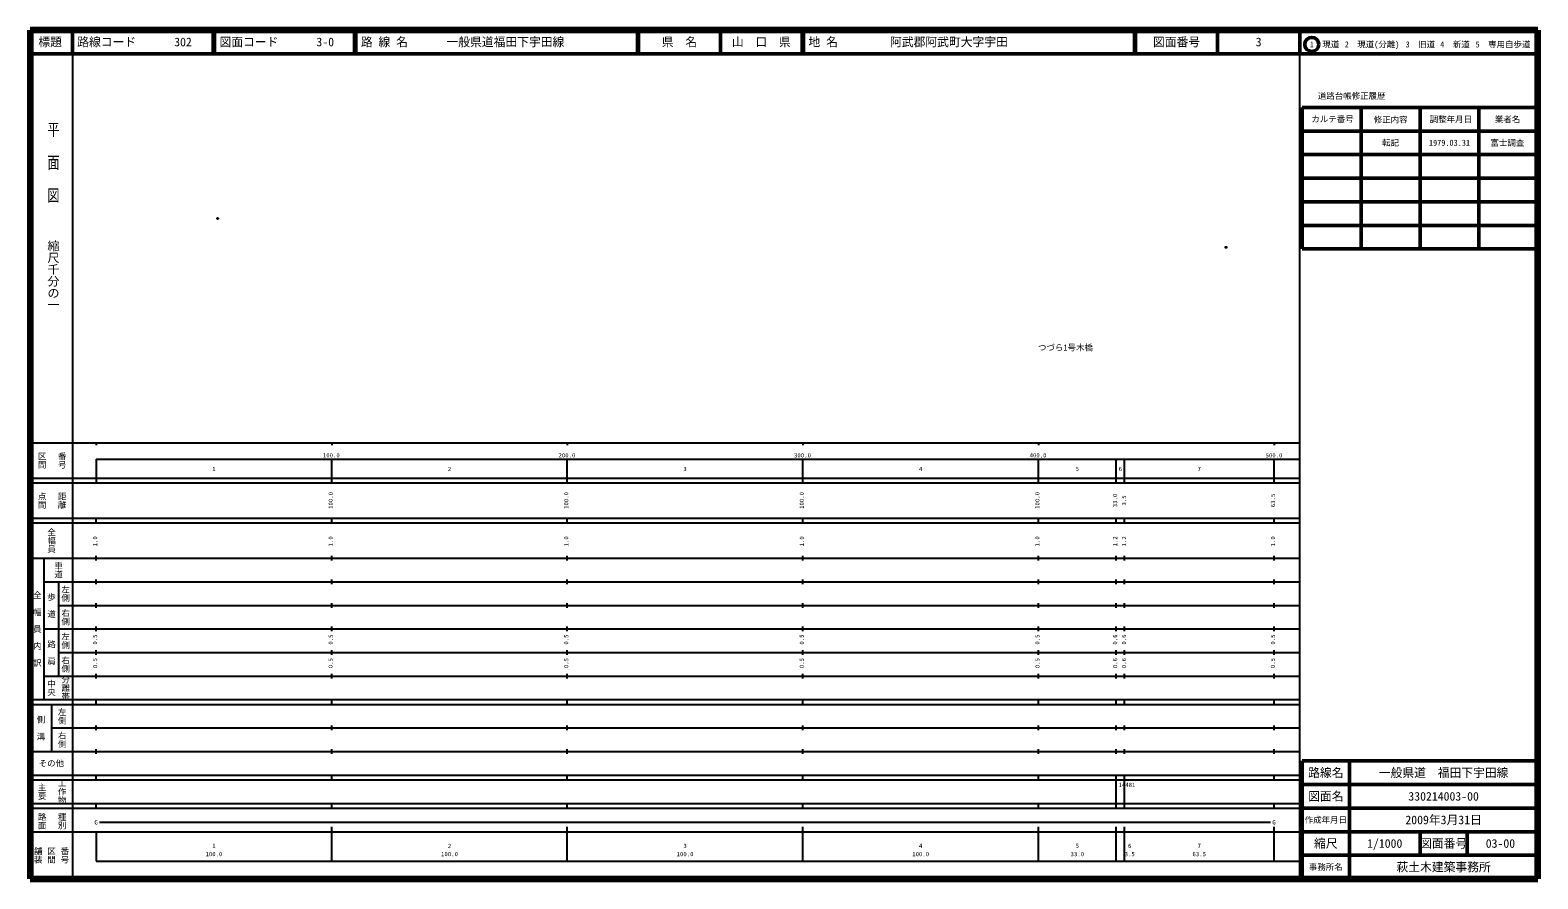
# Model space of a CAD drawing. Units: millimetres on the paper. Extents: x 40 to 680, y 20 to 380.
import ezdxf
from ezdxf.enums import TextEntityAlignment as Align

# ---------------------------------------------------------------- set-up
doc = ezdxf.new("R2010")
doc.units = ezdxf.units.MM
doc.header["$PDMODE"] = 32
doc.header["$PDSIZE"] = 0.5
doc.layers.add('M-OTRS', color=6, linetype='Continuous')
doc.layers.add('M-TTL-TXT', color=7, linetype='Continuous')
for name, color, linetype, lineweight in [('M-TTL', 2, 'Continuous', 140), ('M-TTL-BAND', 7, 'Continuous', 25), ('M-TTL-FRAM', 2, 'Continuous', 50), ('M-TTL-LINE', 7, 'Continuous', 50)]:
    doc.layers.add(name, color=color, linetype=linetype, lineweight=lineweight)
doc.styles.add('@ＭＳ ゴシック', font='')
doc.styles.add('ＭＳ ゴシック', font='')
doc.styles.get('@ＭＳ ゴシック').set_extended_font_data('@MS Gothic')
doc.styles.get('ＭＳ ゴシック').set_extended_font_data('MS Gothic')

msp = doc.modelspace()

# ---------------------------------------------------------------- linework, layer by layer
at = {"layer": 'M-OTRS'}
for p in [(119.571, 300.092), (547.6, 287.851)]:
    msp.add_point(p, dxfattribs=at)
at = {"layer": 'M-TTL'}
for p, q in [((40, 380), (40, 20)), ((680, 380), (40, 380)), ((680, 20), (680, 380)), ((40, 20), (680, 20))]:
    msp.add_line(p, q, dxfattribs=at)
at = {"layer": 'M-TTL-BAND'}
for p, q in [((58, 370), (58, 20)), ((579, 20), (579, 370)), ((40, 205), (579, 205)), ((68, 205), (68, 204)), ((168, 205), (168, 204)), ((268, 205), (268, 204)), ((368, 205), (368, 204)), ((468, 205), (468, 204)), ((568, 205), (568, 204)), ((68, 198), (579, 198)), ((68, 198), (68, 188)), ((168, 188), (168, 198)), ((268, 188), (268, 198)), ((368, 188), (368, 198)), ((468, 188), (468, 198)), ((501, 188), (501, 198)), ((504.5, 188), (504.5, 198)), ((568, 188), (568, 198)), ((40, 190), (579, 190)), ((40, 188), (579, 188)), ((40, 173), (579, 173)), ((68, 171), (68, 173)), ((168, 171), (168, 173)), ((268, 171), (268, 173)), ((368, 171), (368, 173)), ((468, 171), (468, 173)), ((501, 171), (501, 173)), ((504.5, 171), (504.5, 173)), ((568, 171), (568, 173)), ((40, 171), (579, 171)), ((40, 156), (579, 156)), ((46, 96), (46, 156)), ((68, 155), (68, 157)), ((168, 155), (168, 157)), ((268, 155), (268, 157)), ((368, 155), (368, 157)), ((468, 155), (468, 157)), ((501, 155), (501, 157)), ((504.5, 155), (504.5, 157)), ((568, 155), (568, 157)), ((46, 146), (579, 146)), ((52, 146), (52, 106)), ((68, 145), (68, 147)), ((168, 145), (168, 147)), ((268, 145), (268, 147)), ((368, 145), (368, 147)), ((468, 145), (468, 147)), ((501, 145), (501, 147)), ((504.5, 145), (504.5, 147)), ((568, 145), (568, 147)), ((52, 136), (579, 136)), ((68, 135), (68, 137)), ((168, 135), (168, 137)), ((268, 135), (268, 137)), ((368, 135), (368, 137)), ((468, 135), (468, 137)), ((501, 135), (501, 137)), ((504.5, 135), (504.5, 137)), ((568, 135), (568, 137)), ((46, 126), (579, 126)), ((68, 125), (68, 127)), ((168, 125), (168, 127)), ((268, 125), (268, 127)), ((368, 125), (368, 127)), ((468, 125), (468, 127)), ((501, 125), (501, 127)), ((504.5, 125), (504.5, 127)), ((568, 125), (568, 127)), ((52, 116), (579, 116)), ((68, 115), (68, 117)), ((168, 115), (168, 117)), ((268, 115), (268, 117)), ((368, 115), (368, 117)), ((468, 115), (468, 117)), ((501, 115), (501, 117)), ((504.5, 115), (504.5, 117)), ((568, 115), (568, 117)), ((46, 106), (579, 106)), ((68, 105), (68, 107)), ((168, 105), (168, 107)), ((268, 105), (268, 107)), ((368, 105), (368, 107)), ((468, 105), (468, 107)), ((501, 105), (501, 107)), ((504.5, 105), (504.5, 107)), ((568, 105), (568, 107)), ((40, 96), (579, 96)), ((68, 94), (68, 96)), ((168, 94), (168, 96)), ((268, 94), (268, 96)), ((368, 94), (368, 96)), ((468, 94), (468, 96)), ((501, 94), (501, 96)), ((504.5, 94), (504.5, 96)), ((568, 94), (568, 96)), ((40, 94), (579, 94)), ((49, 94), (49, 74)), ((49, 84), (579, 84)), ((68, 83), (68, 85)), ((168, 83), (168, 85)), ((268, 83), (268, 85)), ((368, 83), (368, 85)), ((468, 83), (468, 85)), ((501, 83), (501, 85)), ((504.5, 83), (504.5, 85)), ((568, 83), (568, 85)), ((40, 74), (579, 74)), ((68, 73), (68, 75)), ((168, 73), (168, 75)), ((268, 73), (268, 75)), ((368, 73), (368, 75)), ((468, 73), (468, 75)), ((501, 73), (501, 75)), ((504.5, 73), (504.5, 75)), ((568, 73), (568, 75)), ((40, 64), (579, 64)), ((68, 62), (68, 64)), ((168, 62), (168, 64)), ((268, 62), (268, 64)), ((368, 62), (368, 64)), ((468, 62), (468, 64)), ((501, 62), (501, 64)), ((504.5, 62), (504.5, 64)), ((568, 62), (568, 64)), ((40, 62), (579, 62)), ((501, 52), (501, 62)), ((504.5, 52), (504.5, 62)), ((40, 52), (579, 52)), ((68, 50), (68, 52)), ((168, 50), (168, 52)), ((268, 50), (268, 52)), ((368, 50), (368, 52)), ((468, 50), (468, 52)), ((501, 50), (501, 52)), ((504.5, 50), (504.5, 52)), ((568, 50), (568, 52)), ((40, 50), (579, 50)), ((40, 40), (579, 40)), ((68, 40), (68, 27.5)), ((69.5, 44), (566.5, 44)), ((168, 27.5), (168, 42)), ((268, 27.5), (268, 42)), ((368, 27.5), (368, 42)), ((468, 27.5), (468, 42)), ((501, 27.5), (501, 42)), ((504.5, 27.5), (504.5, 42)), ((568, 27.5), (568, 42)), ((68, 27.5), (579, 27.5))]:
    msp.add_line(p, q, dxfattribs=at)
at = {"layer": 'M-TTL-FRAM'}
for p, q in [((580, 347.197), (580, 287.197)), ((580, 347.197), (680, 347.197)), ((580, 287.197), (680, 287.197)), ((680, 70), (580, 70)), ((580, 70), (580, 20))]:
    msp.add_line(p, q, dxfattribs=at)
at = {"layer": 'M-TTL-LINE'}
for p, q in [((58, 380), (58, 370)), ((117.75, 380), (117.75, 370)), ((118.25, 380), (118.25, 370)), ((177.75, 380), (177.75, 370)), ((178.25, 380), (178.25, 370)), ((297.75, 380), (297.75, 370)), ((298.25, 380), (298.25, 370)), ((333, 380), (333, 370)), ((367.75, 380), (367.75, 370)), ((368.25, 380), (368.25, 370)), ((508.747, 380), (508.747, 370)), ((509.247, 380), (509.247, 370)), ((543.997, 380), (543.997, 370)), ((579, 380), (579, 370)), ((40, 370), (680, 370)), ((605, 347.197), (605, 287.197)), ((630, 347.197), (630, 287.197)), ((655, 347.197), (655, 287.197)), ((580, 337.197), (680, 337.197)), ((580, 327.197), (680, 327.197)), ((580, 317.197), (680, 317.197)), ((580, 307.197), (680, 307.197)), ((580, 297.197), (680, 297.197)), ((600, 70), (600, 20)), ((680, 60), (580, 60)), ((680, 50), (580, 50)), ((680, 40), (580, 40)), ((630, 40), (630, 30)), ((650, 40), (650, 30)), ((680, 30), (580, 30))]:
    msp.add_line(p, q, dxfattribs=at)
msp.add_circle((584.031, 373.958), 3, dxfattribs=at)

# ---------------------------------------------------------------- texts
at = {"layer": 'M-TTL', "color": 7, "style": 'ＭＳ ゴシック'}
msp.add_text('つづら1号木橋', height=2.566, dxfattribs=at).set_placement((467.825, 243.31), align=Align.BOTTOM_LEFT)
at = {"layer": 'M-TTL-BAND', "style": '@ＭＳ ゴシック', "width": 1.4}
msp.add_text('平  面  図', height=3.666, rotation=270, dxfattribs=at).set_placement((49.777, 306.475), align=Align.MIDDLE_RIGHT)
at = {"layer": 'M-TTL-BAND', "style": '@ＭＳ ゴシック'}
msp.add_text('縮尺千分の一', height=3.666, rotation=270, dxfattribs=at).set_placement((49.777, 261.03), align=Align.MIDDLE_RIGHT)
for s, p in [('区間', (45, 197.5)), ('番号', (53.5, 197.5)), ('点間', (45, 180.5)), ('距離', (53.5, 180.5)), ('全幅員', (49, 163.5)), ('車道', (52, 151)), ('全\u3000幅\u3000員\u3000内\u3000訳', (43, 126)), ('歩\u3000道', (49, 136)), ('左側', (55, 141)), ('右側', (55, 131)), ('左側', (55, 121)), ('路\u3000肩', (49, 116)), ('右側', (55, 111)), ('中央', (49, 101)), ('分離帯', (55, 101)), ('左側', (53.5, 89)), ('側\u3000溝', (44.5, 84)), ('右側', (53.5, 79)), ('主要', (45, 57)), ('工作物', (53.5, 57)), ('路面', (45, 44.5)), ('種別', (53.5, 44.5)), ('舗装', (43.333, 30)), ('区間', (49, 30)), ('番号', (54.667, 30))]:
    msp.add_text(s, height=2.566, rotation=270, dxfattribs=at).set_placement(p, align=Align.MIDDLE_CENTER)
at = {"layer": 'M-TTL-BAND', "style": 'ＭＳ ゴシック'}
for s, p in [('100.0', (167.844, 198.195)), ('200.0', (267.844, 198.195)), ('300.0', (367.844, 198.195)), ('400.0', (467.844, 198.195)), ('500.0', (568, 198.195)), ('1', (118, 192.405)), ('2', (218, 192.405)), ('3', (318, 192.405)), ('4', (418, 192.405)), ('5', (484.5, 192.405)), ('6', (502.75, 192.405)), ('7', (536.25, 192.405)), ('G', (68, 42.5)), ('G', (568, 42.5)), ('1', (118, 32.523)), ('2', (218, 32.523)), ('3', (318, 32.523)), ('4', (418, 32.523)), ('5', (484.5, 32.523)), ('6', (506.767, 32.523)), ('7', (536.25, 32.523)), ('100.0', (118, 29.033)), ('100.0', (218, 29.033)), ('100.0', (318, 29.033)), ('100.0', (418, 29.033)), ('33.0', (484.5, 29.033)), ('3.5', (506.767, 29.033)), ('63.5', (536.25, 29.033))]:
    msp.add_text(s, height=1.833, dxfattribs=at).set_placement(p, align=Align.BOTTOM_CENTER)
for s, p in [('100.0', (169, 180.5)), ('100.0', (269, 180.5)), ('100.0', (369, 180.5)), ('100.0', (469, 180.5)), ('33.0', (502, 180.5)), ('3.5', (505.774, 180.5)), ('63.5', (569, 180.5)), ('1.0', (69, 163.174)), ('1.0', (169, 163.174)), ('1.0', (269, 163.174)), ('1.0', (369, 163.174)), ('1.0', (469, 163.174)), ('1.2', (502, 163.174)), ('1.2', (505.774, 163.174)), ('1.0', (569, 163.174)), ('0.5', (69, 121.5)), ('0.5', (169, 121.5)), ('0.5', (269, 121.5)), ('0.5', (369, 121.5)), ('0.5', (469, 121.5)), ('0.6', (502, 121.5)), ('0.6', (505.774, 121.5)), ('0.5', (569, 121.5)), ('0.5', (69, 111.5)), ('0.5', (169, 111.5)), ('0.5', (269, 111.5)), ('0.5', (369, 111.5)), ('0.5', (469, 111.5)), ('0.6', (502, 111.5)), ('0.6', (505.774, 111.5)), ('0.5', (569, 111.5))]:
    msp.add_text(s, height=1.833, rotation=90, dxfattribs=at).set_placement(p, align=Align.BOTTOM_CENTER)
msp.add_text('その他', height=2.566, dxfattribs=at).set_placement((49, 69), align=Align.MIDDLE_CENTER)
msp.add_text('14481', height=1.833, dxfattribs=at).set_placement((502.012, 58.405), align=Align.BOTTOM_LEFT)
at = {"layer": 'M-TTL-TXT', "style": 'ＭＳ ゴシック'}
for s, height, p in [('標題', 3.666, (48.5, 375)), ('県\u3000名', 3.666, (315.625, 375)), ('山\u3000口\u3000県', 3.666, (350.375, 375)), ('図面番号', 3.666, (526.622, 375)), ('3', 3.666, (561.497, 375)), ('1\u3000現道', 2.566, (589.448, 373.958)), ('2\u3000現道(分離)', 2.566, (609.619, 373.958)), ('3\u3000旧道', 2.566, (630.121, 373.958)), ('4\u3000新道', 2.566, (644.824, 373.958)), ('5\u3000専用自歩道', 2.566, (665.228, 373.958)), ('道路台帳修正履歴', 2.566, (600.968, 352.113)), ('カルテ番号', 2.566, (592.839, 342.277)), ('修正内容', 2.566, (617.509, 342.023)), ('調整年月日', 2.566, (643.089, 342.197)), ('業者名', 2.566, (667.134, 342.197)), ('転記', 2.566, (617.5, 332.245)), ('1979.03.31', 2.566, (642.5, 332.245)), ('富士調査', 2.566, (667.077, 332.189)), ('路線名', 3.666, (590, 65)), ('路線名', 3.666, (590, 65)), ('一般県道\u3000福田下宇田線', 3.666, (640, 65)), ('図面名', 3.666, (590, 55)), ('図面名', 3.666, (590, 55)), ('330214003-00', 3.666, (640, 55)), ('作成年月日', 2.566, (590, 45)), ('作成年月日', 2.566, (590, 45)), ('2009年3月31日', 3.666, (640, 45)), ('縮尺', 3.666, (590, 35)), ('縮尺', 3.666, (590, 35)), ('1/1000', 3.666, (615, 35)), ('図面番号', 3.666, (640, 35)), ('図面番号', 3.666, (640, 35)), ('03-00', 3.666, (664.125, 35)), ('事務所名', 2.566, (590, 25)), ('事務所名', 2.566, (590, 25)), ('萩土木建築事務所', 3.666, (640, 25))]:
    msp.add_text(s, height=height, dxfattribs=at).set_placement(p, align=Align.MIDDLE_CENTER)
for s, p in [('路線コード', (60, 375)), ('302', (101.142, 375)), ('図面コード', (120.38, 375)), ('3-0', (161.521, 375)), ('路 線 名', (180.38, 375)), ('一般県道福田下宇田線', (216.734, 375)), ('地 名', (370.38, 375)), ('阿武郡阿武町大字宇田', (405.024, 375))]:
    msp.add_text(s, height=3.666, dxfattribs=at).set_placement(p, align=Align.MIDDLE_LEFT)

doc.saveas('drawing.dxf')
